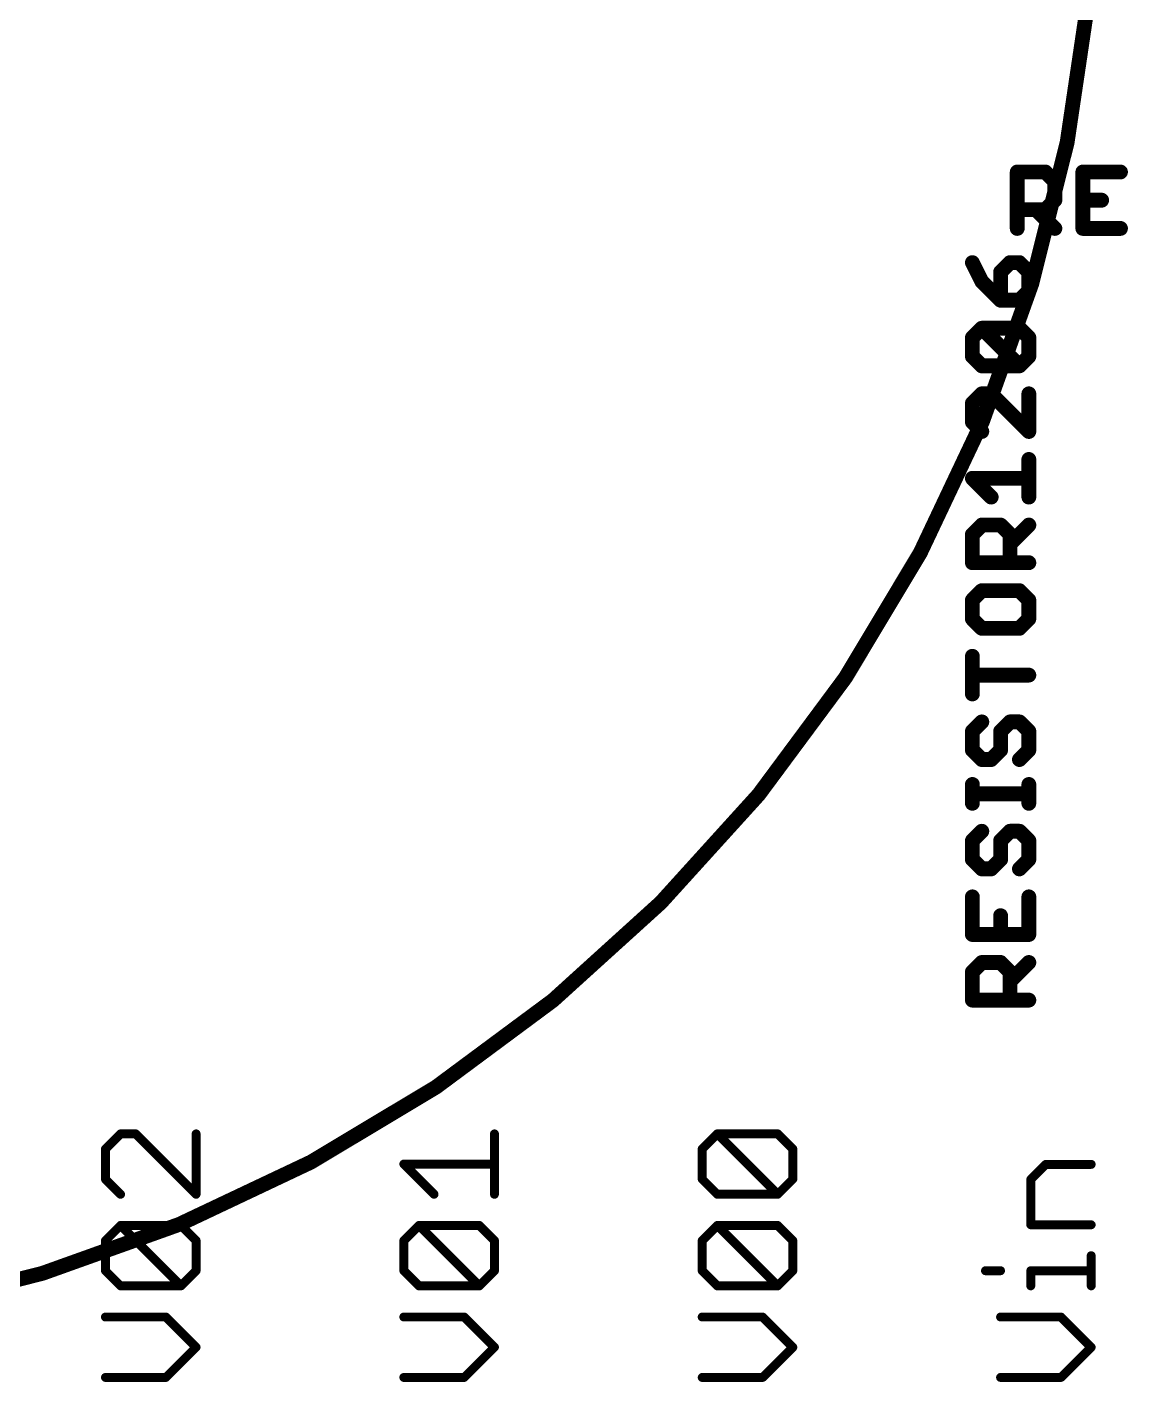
# Model space of a CAD drawing. Extents: x -0.1 to 97.9, y 0.5 to 99.
# Drawn here: x 79.76 to 89.18, y 58.42 to 70.01 of the extents above; entities that cross this region are included whole.
import ezdxf

# ---------------------------------------------------------------- set-up
doc = ezdxf.new("R2010")
doc.units = 0
doc.layers.add('21', color=253, linetype='CONTINUOUS')
doc.layers.add('27', color=253, linetype='CONTINUOUS')

msp = doc.modelspace()

# ---------------------------------------------------------------- linework, layer by layer
at = {"layer": '21'}
for points, const_width in [([(76.2, 58.801, 1), (76.2, 84.201, 1), (76.2, 58.801)], 0.127), ([(80.5577, 60.5611, 1), (80.5577, 60.523)], 0.0381), ([(80.5711, 60.5285, 1), (80.5442, 60.5555)], 0.0381), ([(80.7004, 60.5555, 1), (80.6734, 60.5285)], 0.0381), ([(80.6869, 60.523, 1), (80.6869, 60.5611)], 0.0381), ([(81.2228, 60.542, 1), (81.1848, 60.542)], 0.0381), ([(83.7755, 60.542, 1), (83.7375, 60.542)], 0.0381), ([(85.6765, 60.5555, 1), (85.6496, 60.5285)], 0.0381), ([(85.6631, 60.5611, 1), (85.6631, 60.523)], 0.0381), ([(85.6765, 60.5285, 1), (85.6496, 60.5555)], 0.0381), ([(86.1934, 60.5555, 1), (86.1665, 60.5285)], 0.0381), ([(86.18, 60.523, 1), (86.18, 60.5611)], 0.0381), ([(80.4475, 60.4128, 1), (80.4094, 60.4128)], 0.0381), ([(80.415, 60.4262, 1), (80.4419, 60.3993)], 0.0381), ([(85.5529, 60.4128, 1), (85.5148, 60.4128)], 0.0381), ([(85.5204, 60.4262, 1), (85.5473, 60.3993)], 0.0381), ([(86.3282, 60.4128, 1), (86.2902, 60.4128)], 0.0381), ([(86.2957, 60.3993, 1), (86.3227, 60.4262)], 0.0381), ([(82.9811, 60.3026, 1), (82.9811, 60.2645)], 0.0381), ([(82.9946, 60.297, 1), (82.9677, 60.2701)], 0.0381), ([(83.7565, 60.2645, 1), (83.7565, 60.3026)], 0.0381), ([(88.4742, 60.2999, 1), (88.4742, 60.2618)], 0.0381), ([(88.4877, 60.2674, 1), (88.4607, 60.2943)], 0.0381), ([(88.8619, 60.2618, 1), (88.8619, 60.2999)], 0.0381), ([(80.4419, 60.1678, 1), (80.415, 60.1408)], 0.0381), ([(80.4094, 60.1543, 1), (80.4475, 60.1543)], 0.0381), ([(85.5473, 60.1678, 1), (85.5204, 60.1408)], 0.0381), ([(85.5148, 60.1543, 1), (85.5529, 60.1543)], 0.0381), ([(86.2902, 60.1543, 1), (86.3282, 60.1543)], 0.0381), ([(86.3227, 60.1408, 1), (86.2957, 60.1678)], 0.0381), ([(88.364, 60.1516, 1), (88.3259, 60.1516)], 0.0381), ([(88.3315, 60.1651, 1), (88.3585, 60.1381)], 0.0381), ([(80.5442, 60.0116, 1), (80.5711, 60.0386)], 0.0381), ([(81.1848, 60.0251, 1), (81.2228, 60.0251)], 0.0381), ([(81.1903, 60.0116, 1), (81.2173, 60.0386)], 0.0381), ([(83.2261, 60.0116, 1), (83.2531, 60.0386)], 0.0381), ([(83.7375, 60.0251, 1), (83.7755, 60.0251)], 0.0381), ([(85.6631, 60.0441, 1), (85.6631, 60.006)], 0.0381), ([(85.6496, 60.0116, 1), (85.6765, 60.0386)], 0.0381), ([(86.1665, 60.0386, 1), (86.1934, 60.0116)], 0.0381), ([(86.1665, 60.0116, 1), (86.1934, 60.0386)], 0.0381), ([(86.18, 60.006, 1), (86.18, 60.0441)], 0.0381), ([(80.5711, 59.772, 1), (80.5442, 59.745)], 0.0381), ([(80.5577, 59.7776, 1), (80.5577, 59.7395)], 0.0381), ([(80.5711, 59.745, 1), (80.5442, 59.772)], 0.0381), ([(81.088, 59.772, 1), (81.0611, 59.745)], 0.0381), ([(81.0746, 59.7395, 1), (81.0746, 59.7776)], 0.0381), ([(83.1238, 59.772, 1), (83.0969, 59.745)], 0.0381), ([(83.1104, 59.7776, 1), (83.1104, 59.7395)], 0.0381), ([(83.1238, 59.745, 1), (83.0969, 59.772)], 0.0381), ([(83.6407, 59.772, 1), (83.6138, 59.745)], 0.0381), ([(83.6273, 59.7395, 1), (83.6273, 59.7776)], 0.0381), ([(85.6765, 59.772, 1), (85.6496, 59.745)], 0.0381), ([(85.6631, 59.7776, 1), (85.6631, 59.7395)], 0.0381), ([(85.6765, 59.745, 1), (85.6496, 59.772)], 0.0381), ([(86.1934, 59.772, 1), (86.1665, 59.745)], 0.0381), ([(86.18, 59.7395, 1), (86.18, 59.7776)], 0.0381), ([(88.345, 59.783, 1), (88.345, 59.7449)], 0.0381), ([(88.3259, 59.7639, 1), (88.364, 59.7639)], 0.0381), ([(88.8619, 59.7449, 1), (88.8619, 59.783)], 0.0381), ([(80.4475, 59.6293, 1), (80.4094, 59.6293)], 0.0381), ([(80.415, 59.6427, 1), (80.4419, 59.6158)], 0.0381), ([(81.2228, 59.6293, 1), (81.1848, 59.6293)], 0.0381), ([(81.1903, 59.6158, 1), (81.2173, 59.6427)], 0.0381), ([(83.0002, 59.6293, 1), (82.9621, 59.6293)], 0.0381), ([(82.9677, 59.6427, 1), (82.9946, 59.6158)], 0.0381), ([(83.7755, 59.6293, 1), (83.7375, 59.6293)], 0.0381), ([(83.743, 59.6158, 1), (83.77, 59.6427)], 0.0381), ([(85.5529, 59.6293, 1), (85.5148, 59.6293)], 0.0381), ([(85.5204, 59.6427, 1), (85.5473, 59.6158)], 0.0381), ([(86.3282, 59.6293, 1), (86.2902, 59.6293)], 0.0381), ([(86.2957, 59.6158, 1), (86.3227, 59.6427)], 0.0381), ([(88.8809, 59.5001, 1), (88.8429, 59.5001)], 0.0381), ([(80.4419, 59.3843, 1), (80.415, 59.3574)], 0.0381), ([(80.4094, 59.3708, 1), (80.4475, 59.3708)], 0.0381), ([(81.1848, 59.3708, 1), (81.2228, 59.3708)], 0.0381), ([(81.2173, 59.3574, 1), (81.1903, 59.3843)], 0.0381), ([(82.9946, 59.3843, 1), (82.9677, 59.3574)], 0.0381), ([(82.9621, 59.3708, 1), (83.0002, 59.3708)], 0.0381), ([(83.7375, 59.3708, 1), (83.7755, 59.3708)], 0.0381), ([(83.77, 59.3574, 1), (83.743, 59.3843)], 0.0381), ([(85.5473, 59.3843, 1), (85.5204, 59.3574)], 0.0381), ([(85.5148, 59.3708, 1), (85.5529, 59.3708)], 0.0381), ([(86.2902, 59.3708, 1), (86.3282, 59.3708)], 0.0381), ([(86.3227, 59.3574, 1), (86.2957, 59.3843)], 0.0381), ([(87.9573, 59.3899, 1), (87.9573, 59.3518)], 0.0381), ([(88.0865, 59.3518, 1), (88.0865, 59.3899)], 0.0381), ([(88.364, 59.3708, 1), (88.3259, 59.3708)], 0.0381), ([(88.345, 59.3899, 1), (88.345, 59.3518)], 0.0381), ([(88.8619, 59.3518, 1), (88.8619, 59.3899)], 0.0381), ([(80.5577, 59.2606, 1), (80.5577, 59.2225)], 0.0381), ([(80.5442, 59.2281, 1), (80.5711, 59.2551)], 0.0381), ([(81.0611, 59.2551, 1), (81.088, 59.2281)], 0.0381), ([(81.0611, 59.2281, 1), (81.088, 59.2551)], 0.0381), ([(81.0746, 59.2225, 1), (81.0746, 59.2606)], 0.0381), ([(83.1104, 59.2606, 1), (83.1104, 59.2225)], 0.0381), ([(83.0969, 59.2281, 1), (83.1238, 59.2551)], 0.0381), ([(83.6138, 59.2551, 1), (83.6407, 59.2281)], 0.0381), ([(83.6138, 59.2281, 1), (83.6407, 59.2551)], 0.0381), ([(83.6273, 59.2225, 1), (83.6273, 59.2606)], 0.0381), ([(85.6631, 59.2606, 1), (85.6631, 59.2225)], 0.0381), ([(85.6496, 59.2281, 1), (85.6765, 59.2551)], 0.0381), ([(86.1665, 59.2551, 1), (86.1934, 59.2281)], 0.0381), ([(86.1665, 59.2281, 1), (86.1934, 59.2551)], 0.0381), ([(86.18, 59.2225, 1), (86.18, 59.2606)], 0.0381), ([(88.3259, 59.2416, 1), (88.364, 59.2416)], 0.0381), ([(88.8429, 59.2416, 1), (88.8809, 59.2416)], 0.0381), ([(80.4284, 58.9941, 1), (80.4284, 58.956)], 0.0381), ([(80.9588, 58.9885, 1), (80.9319, 58.9615)], 0.0381), ([(80.9453, 58.956, 1), (80.9453, 58.9941)], 0.0381), ([(82.9811, 58.9941, 1), (82.9811, 58.956)], 0.0381), ([(83.5115, 58.9885, 1), (83.4846, 58.9615)], 0.0381), ([(83.498, 58.956, 1), (83.498, 58.9941)], 0.0381), ([(85.5338, 58.9941, 1), (85.5338, 58.956)], 0.0381), ([(86.0642, 58.9885, 1), (86.0373, 58.9615)], 0.0381), ([(86.0507, 58.956, 1), (86.0507, 58.9941)], 0.0381), ([(88.0865, 58.9941, 1), (88.0865, 58.956)], 0.0381), ([(88.6169, 58.9885, 1), (88.59, 58.9615)], 0.0381), ([(88.6034, 58.956, 1), (88.6034, 58.9941)], 0.0381), ([(81.2173, 58.7031, 1), (81.1903, 58.73)], 0.0381), ([(81.1903, 58.7031, 1), (81.2173, 58.73)], 0.0381), ([(83.77, 58.7031, 1), (83.743, 58.73)], 0.0381), ([(83.743, 58.7031, 1), (83.77, 58.73)], 0.0381), ([(86.3227, 58.7031, 1), (86.2957, 58.73)], 0.0381), ([(86.2957, 58.7031, 1), (86.3227, 58.73)], 0.0381), ([(88.8754, 58.7031, 1), (88.8484, 58.73)], 0.0381), ([(88.8484, 58.7031, 1), (88.8754, 58.73)], 0.0381), ([(80.4284, 58.4772, 1), (80.4284, 58.4391)], 0.0381), ([(80.9319, 58.4716, 1), (80.9588, 58.4446)], 0.0381), ([(80.9453, 58.4391, 1), (80.9453, 58.4772)], 0.0381), ([(82.9811, 58.4772, 1), (82.9811, 58.4391)], 0.0381), ([(83.4846, 58.4716, 1), (83.5115, 58.4446)], 0.0381), ([(83.498, 58.4391, 1), (83.498, 58.4772)], 0.0381), ([(85.5338, 58.4772, 1), (85.5338, 58.4391)], 0.0381), ([(86.0373, 58.4716, 1), (86.0642, 58.4446)], 0.0381), ([(86.0507, 58.4391, 1), (86.0507, 58.4772)], 0.0381), ([(88.0865, 58.4772, 1), (88.0865, 58.4391)], 0.0381), ([(88.59, 58.4716, 1), (88.6169, 58.4446)], 0.0381), ([(88.6034, 58.4391, 1), (88.6034, 58.4772)], 0.0381)]:
    msp.add_lwpolyline(points, format="xyb", dxfattribs=dict(at, const_width=const_width))
at = {"layer": '21', "const_width": 0.0762}
for points in [[(80.5577, 60.542), (80.4284, 60.4128)], [(80.6869, 60.542), (80.5577, 60.542)], [(81.2038, 60.0251), (80.6869, 60.542)], [(81.2038, 60.542), (81.2038, 60.0251)], [(83.7565, 60.0251), (83.7565, 60.542)], [(85.5338, 60.4128), (85.6631, 60.542)], [(85.6631, 60.542), (86.18, 60.542)], [(86.18, 60.0251), (85.6631, 60.542)], [(86.18, 60.542), (86.3092, 60.4128)], [(80.4284, 60.4128), (80.4284, 60.1543)], [(85.5338, 60.1543), (85.5338, 60.4128)], [(86.3092, 60.4128), (86.3092, 60.1543)], [(83.2396, 60.0251), (82.9811, 60.2835)], [(82.9811, 60.2835), (83.7565, 60.2835)], [(88.345, 60.1516), (88.4742, 60.2808)], [(88.4742, 60.2808), (88.8619, 60.2808)], [(80.4284, 60.1543), (80.5577, 60.0251)], [(85.6631, 60.0251), (85.5338, 60.1543)], [(86.3092, 60.1543), (86.18, 60.0251)], [(88.345, 59.7639), (88.345, 60.1516)], [(86.18, 60.0251), (85.6631, 60.0251)], [(80.4284, 59.6293), (80.5577, 59.7585)], [(80.5577, 59.7585), (81.0746, 59.7585)], [(81.0746, 59.2416), (80.5577, 59.7585)], [(81.0746, 59.7585), (81.2038, 59.6293)], [(82.9811, 59.6293), (83.1104, 59.7585)], [(83.1104, 59.7585), (83.6273, 59.7585)], [(83.6273, 59.2416), (83.1104, 59.7585)], [(83.6273, 59.7585), (83.7565, 59.6293)], [(85.5338, 59.6293), (85.6631, 59.7585)], [(85.6631, 59.7585), (86.18, 59.7585)], [(86.18, 59.2416), (85.6631, 59.7585)], [(86.18, 59.7585), (86.3092, 59.6293)], [(88.8619, 59.7639), (88.345, 59.7639)], [(80.4284, 59.3708), (80.4284, 59.6293)], [(81.2038, 59.6293), (81.2038, 59.3708)], [(82.9811, 59.3708), (82.9811, 59.6293)], [(83.7565, 59.6293), (83.7565, 59.3708)], [(85.5338, 59.3708), (85.5338, 59.6293)], [(86.3092, 59.6293), (86.3092, 59.3708)], [(88.8619, 59.2416), (88.8619, 59.5001)], [(80.5577, 59.2416), (80.4284, 59.3708)], [(81.2038, 59.3708), (81.0746, 59.2416)], [(83.1104, 59.2416), (82.9811, 59.3708)], [(83.7565, 59.3708), (83.6273, 59.2416)], [(85.6631, 59.2416), (85.5338, 59.3708)], [(86.3092, 59.3708), (86.18, 59.2416)], [(87.9573, 59.3708), (88.0865, 59.3708)], [(88.345, 59.2416), (88.345, 59.3708)], [(88.345, 59.3708), (88.8619, 59.3708)], [(81.0746, 59.2416), (80.5577, 59.2416)], [(83.6273, 59.2416), (83.1104, 59.2416)], [(86.18, 59.2416), (85.6631, 59.2416)], [(80.9453, 58.975), (80.4284, 58.975)], [(81.2038, 58.7166), (80.9453, 58.975)], [(83.498, 58.975), (82.9811, 58.975)], [(83.7565, 58.7166), (83.498, 58.975)], [(86.0507, 58.975), (85.5338, 58.975)], [(86.3092, 58.7166), (86.0507, 58.975)], [(88.6034, 58.975), (88.0865, 58.975)], [(88.8619, 58.7166), (88.6034, 58.975)], [(80.9453, 58.4581), (81.2038, 58.7166)], [(83.498, 58.4581), (83.7565, 58.7166)], [(86.0507, 58.4581), (86.3092, 58.7166)], [(88.6034, 58.4581), (88.8619, 58.7166)], [(80.4284, 58.4581), (80.9453, 58.4581)], [(82.9811, 58.4581), (83.498, 58.4581)], [(85.5338, 58.4581), (86.0507, 58.4581)], [(88.0865, 58.4581), (88.6034, 58.4581)]]:
    msp.add_lwpolyline(points, dxfattribs=at)
at = {"layer": '27', "const_width": 0.0635}
for points in [[(88.2609, 68.7709, 1), (88.1974, 68.7709)], [(88.2292, 68.8027, 1), (88.2292, 68.7392)], [(88.4931, 68.7934, 1), (88.4482, 68.7485)], [(88.4707, 68.7392, 1), (88.4707, 68.8027)], [(88.5829, 68.6904, 1), (88.5194, 68.6904)], [(88.5287, 68.668, 1), (88.5736, 68.7129)], [(88.7905, 68.8027, 1), (88.7905, 68.7392)], [(88.8222, 68.7709, 1), (88.7587, 68.7709)], [(89.1125, 68.7392, 1), (89.1125, 68.8027)], [(88.2292, 68.4807, 1), (88.2292, 68.4172)], [(88.4126, 68.4714, 1), (88.3677, 68.4265)], [(88.4482, 68.4714, 1), (88.4931, 68.4265)], [(88.4707, 68.4172, 1), (88.4707, 68.4807)], [(88.5194, 68.5294, 1), (88.5829, 68.5294)], [(88.5736, 68.507, 1), (88.5287, 68.5519)], [(88.7905, 68.5612, 1), (88.7905, 68.4977)], [(88.9515, 68.4977, 1), (88.9515, 68.5612)], [(88.1974, 68.2879, 1), (88.2609, 68.2879)], [(88.5287, 68.2654, 1), (88.5736, 68.3104)], [(88.7905, 68.3197, 1), (88.7905, 68.2562)], [(88.7587, 68.2879, 1), (88.8222, 68.2879)], [(89.1125, 68.2562, 1), (89.1125, 68.3197)], [(87.8739, 68.0097, 1), (87.8171, 67.9813)], [(88.1675, 68.0272, 1), (88.1675, 67.9637)], [(88.1899, 67.973, 1), (88.145, 68.0179)], [(88.2705, 68.0179, 1), (88.2255, 67.973)], [(88.248, 67.9637, 1), (88.248, 68.0272)], [(88.1187, 67.915, 1), (88.0552, 67.915)], [(88.0645, 67.9374, 1), (88.1094, 67.8925)], [(88.3603, 67.915, 1), (88.2968, 67.915)], [(88.306, 67.8925, 1), (88.351, 67.9374)], [(87.9484, 67.8569, 1), (87.9035, 67.812)], [(87.8976, 67.8203, 1), (87.9544, 67.8487)], [(88.351, 67.7315, 1), (88.306, 67.7764)], [(88.0552, 67.6735, 1), (88.1187, 67.6735)], [(88.087, 67.7052, 1), (88.087, 67.6417)], [(88.0645, 67.651, 1), (88.1094, 67.6959)], [(88.2255, 67.6959, 1), (88.2705, 67.651)], [(88.248, 67.6417, 1), (88.248, 67.7052)], [(88.2968, 67.754, 1), (88.3603, 67.754)], [(87.926, 67.4659, 1), (87.926, 67.4024)], [(87.9484, 67.4566, 1), (87.9035, 67.4117)], [(87.9484, 67.4117, 1), (87.9035, 67.4566)], [(88.2705, 67.4566, 1), (88.2255, 67.4117)], [(88.248, 67.4024, 1), (88.248, 67.4659)], [(87.8772, 67.3537, 1), (87.8137, 67.3537)], [(87.823, 67.3761, 1), (87.8679, 67.3312)], [(88.3603, 67.3537, 1), (88.2968, 67.3537)], [(88.306, 67.3312, 1), (88.351, 67.3761)], [(87.8137, 67.1927, 1), (87.8772, 67.1927)], [(87.8679, 67.2151, 1), (87.823, 67.1702)], [(88.2968, 67.1927, 1), (88.3603, 67.1927)], [(88.351, 67.1702, 1), (88.306, 67.2151)], [(87.926, 67.1439, 1), (87.926, 67.0804)], [(87.9035, 67.0897, 1), (87.9484, 67.1346)], [(88.2255, 67.1346, 1), (88.2705, 67.0897)], [(88.2255, 67.0897, 1), (88.2705, 67.1346)], [(88.248, 67.0804, 1), (88.248, 67.1439)], [(87.926, 66.9046, 1), (87.926, 66.8411)], [(87.9484, 66.8504, 1), (87.9035, 66.8953)], [(88.0289, 66.8953, 1), (87.984, 66.8504)], [(88.0065, 66.8411, 1), (88.0065, 66.9046)], [(88.3603, 66.8729, 1), (88.2968, 66.8729)], [(87.8772, 66.7924, 1), (87.8137, 66.7924)], [(87.823, 66.8148, 1), (87.8679, 66.7699)], [(87.8137, 66.6314, 1), (87.8772, 66.6314)], [(87.8679, 66.6538, 1), (87.823, 66.6089)], [(87.9035, 66.5284, 1), (87.9484, 66.5733)], [(88.2968, 66.5509, 1), (88.3603, 66.5509)], [(88.306, 66.5284, 1), (88.351, 66.5733)], [(88.3603, 66.3116, 1), (88.2968, 66.3116)], [(87.8455, 66.1823, 1), (87.8455, 66.1188)], [(87.8679, 66.173, 1), (87.823, 66.1281)], [(88.3285, 66.1188, 1), (88.3285, 66.1823)], [(87.984, 65.9671, 1), (88.0289, 66.012)], [(88.2968, 65.9896, 1), (88.3603, 65.9896)], [(87.8772, 65.6698, 1), (87.8137, 65.6698)], [(87.823, 65.6922, 1), (87.8679, 65.6473)], [(87.926, 65.782, 1), (87.926, 65.7185)], [(87.9484, 65.7278, 1), (87.9035, 65.7727)], [(88.1094, 65.7727, 1), (88.0645, 65.7278)], [(88.087, 65.7185, 1), (88.087, 65.782)], [(88.1992, 65.6698, 1), (88.1357, 65.6698)], [(88.145, 65.6473, 1), (88.1899, 65.6922)], [(88.351, 65.7278, 1), (88.306, 65.7727)], [(88.145, 65.6117, 1), (88.1899, 65.5668)], [(87.8455, 65.46, 1), (87.8455, 65.3965)], [(88.3285, 65.3965, 1), (88.3285, 65.46)], [(87.8137, 65.4282, 1), (87.8772, 65.4282)], [(88.1357, 65.4282, 1), (88.1992, 65.4282)], [(87.8772, 65.1084, 1), (87.8137, 65.1084)], [(87.823, 65.1309, 1), (87.8679, 65.086)], [(87.926, 65.2207, 1), (87.926, 65.1572)], [(87.9484, 65.1665, 1), (87.9035, 65.2114)], [(88.2705, 65.2114, 1), (88.2255, 65.1665)], [(88.248, 65.1572, 1), (88.248, 65.2207)], [(88.3603, 65.1084, 1), (88.2968, 65.1084)], [(88.306, 65.086, 1), (88.351, 65.1309)], [(87.8137, 64.9474, 1), (87.8772, 64.9474)], [(87.8679, 64.9699, 1), (87.823, 64.925)], [(87.926, 64.8987, 1), (87.926, 64.8352)], [(87.9035, 64.8445, 1), (87.9484, 64.8894)], [(88.2255, 64.8894, 1), (88.2705, 64.8445)], [(88.248, 64.8352, 1), (88.248, 64.8987)], [(88.2968, 64.9474, 1), (88.3603, 64.9474)], [(88.351, 64.925, 1), (88.306, 64.9699)], [(87.8772, 64.6276, 1), (87.8137, 64.6276)], [(87.8455, 64.4984, 1), (87.8455, 64.4349)], [(88.3285, 64.4349, 1), (88.3285, 64.4984)], [(87.8137, 64.3056, 1), (87.8772, 64.3056)], [(87.9484, 64.0439, 1), (87.9035, 64.0888)], [(88.1675, 64.0981, 1), (88.1675, 64.0346)], [(88.1899, 64.0439, 1), (88.145, 64.0888)], [(88.2705, 64.0888, 1), (88.2255, 64.0439)], [(88.248, 64.0346, 1), (88.248, 64.0981)], [(87.8772, 63.9858, 1), (87.8137, 63.9858)], [(87.823, 64.0083, 1), (87.8679, 63.9634)], [(88.1187, 63.9858, 1), (88.0552, 63.9858)], [(88.0645, 64.0083, 1), (88.1094, 63.9634)], [(88.3603, 63.9858, 1), (88.2968, 63.9858)], [(88.306, 63.9634, 1), (88.351, 64.0083)], [(87.8679, 63.8473, 1), (87.823, 63.8024)], [(88.1094, 63.8024, 1), (88.0645, 63.8473)], [(88.351, 63.8024, 1), (88.306, 63.8473)], [(87.8137, 63.8248, 1), (87.8772, 63.8248)], [(87.926, 63.7761, 1), (87.926, 63.7126)], [(87.9035, 63.7219, 1), (87.9484, 63.7668)], [(87.984, 63.7668, 1), (88.0289, 63.7219)], [(88.0065, 63.7126, 1), (88.0065, 63.7761)], [(88.0552, 63.8248, 1), (88.1187, 63.8248)], [(88.2255, 63.7668, 1), (88.2705, 63.7219)], [(88.2968, 63.8248, 1), (88.3603, 63.8248)], [(87.8772, 63.5311, 1), (87.8137, 63.5311)], [(88.3603, 63.5311, 1), (88.2968, 63.5311)], [(87.8137, 63.3701, 1), (87.8772, 63.3701)], [(87.8455, 63.4824, 1), (87.8455, 63.4189)], [(88.2968, 63.3701, 1), (88.3603, 63.3701)], [(88.3285, 63.4189, 1), (88.3285, 63.4824)], [(87.9484, 63.1084, 1), (87.9035, 63.1533)], [(88.1675, 63.1626, 1), (88.1675, 63.0991)], [(88.1899, 63.1084, 1), (88.145, 63.1533)], [(88.2705, 63.1533, 1), (88.2255, 63.1084)], [(88.248, 63.0991, 1), (88.248, 63.1626)], [(87.8772, 63.0503, 1), (87.8137, 63.0503)], [(87.823, 63.0728, 1), (87.8679, 63.0279)], [(88.1187, 63.0503, 1), (88.0552, 63.0503)], [(88.0645, 63.0728, 1), (88.1094, 63.0279)], [(88.3603, 63.0503, 1), (88.2968, 63.0503)], [(88.306, 63.0279, 1), (88.351, 63.0728)], [(87.8679, 62.9118, 1), (87.823, 62.8668)], [(88.1094, 62.8668, 1), (88.0645, 62.9118)], [(88.351, 62.8668, 1), (88.306, 62.9118)], [(87.8137, 62.8893, 1), (87.8772, 62.8893)], [(87.926, 62.8406, 1), (87.926, 62.7771)], [(87.9035, 62.7863, 1), (87.9484, 62.8313)], [(87.984, 62.8313, 1), (88.0289, 62.7863)], [(88.0065, 62.7771, 1), (88.0065, 62.8406)], [(88.0552, 62.8893, 1), (88.1187, 62.8893)], [(88.2255, 62.8313, 1), (88.2705, 62.7863)], [(88.2968, 62.8893, 1), (88.3603, 62.8893)], [(87.8772, 62.5695, 1), (87.8137, 62.5695)], [(88.3603, 62.5695, 1), (88.2968, 62.5695)], [(88.1187, 62.4085, 1), (88.0552, 62.4085)], [(87.8137, 62.2475, 1), (87.8772, 62.2475)], [(87.8455, 62.2792, 1), (87.8455, 62.2157)], [(88.0552, 62.2475, 1), (88.1187, 62.2475)], [(88.2968, 62.2475, 1), (88.3603, 62.2475)], [(88.3285, 62.2157, 1), (88.3285, 62.2792)], [(87.926, 62.0399, 1), (87.926, 61.9764)], [(87.9484, 61.9857, 1), (87.9035, 62.0306)], [(88.1094, 62.0306, 1), (88.0645, 61.9857)], [(88.087, 61.9764, 1), (88.087, 62.0399)], [(88.351, 61.9857, 1), (88.306, 62.0306)], [(87.8772, 61.9277, 1), (87.8137, 61.9277)], [(87.823, 61.9501, 1), (87.8679, 61.9052)], [(88.1992, 61.9277, 1), (88.1357, 61.9277)], [(88.145, 61.8696, 1), (88.1899, 61.8247)], [(88.145, 61.9052, 1), (88.1899, 61.9501)], [(87.8137, 61.6862, 1), (87.8772, 61.6862)], [(87.8455, 61.7179, 1), (87.8455, 61.6544)], [(88.1357, 61.6862, 1), (88.1992, 61.6862)], [(88.3285, 61.6544, 1), (88.3285, 61.7179)]]:
    msp.add_lwpolyline(points, format="xyb", dxfattribs=at)
at = {"layer": '27', "const_width": 0.127}
for points in [[(88.2292, 68.2879), (88.2292, 68.7709)], [(88.2292, 68.7709), (88.4707, 68.7709)], [(88.4707, 68.7709), (88.5512, 68.6904)], [(88.5512, 68.6904), (88.5512, 68.5294)], [(89.1125, 68.7709), (88.7905, 68.7709)], [(88.7905, 68.7709), (88.7905, 68.2879)], [(88.4707, 68.4489), (88.2292, 68.4489)], [(88.3902, 68.4489), (88.5512, 68.2879)], [(88.5512, 68.5294), (88.4707, 68.4489)], [(88.7905, 68.5294), (88.9515, 68.5294)], [(88.7905, 68.2879), (89.1125, 68.2879)], [(87.8455, 67.9955), (87.926, 67.8345)], [(88.1675, 67.9955), (88.087, 67.915)], [(88.248, 67.9955), (88.1675, 67.9955)], [(88.3285, 67.915), (88.248, 67.9955)], [(88.087, 67.915), (88.087, 67.6735)], [(88.3285, 67.754), (88.3285, 67.915)], [(87.926, 67.8345), (88.087, 67.6735)], [(88.248, 67.6735), (88.3285, 67.754)], [(88.087, 67.6735), (88.248, 67.6735)], [(87.8455, 67.3537), (87.926, 67.4342)], [(87.926, 67.4342), (88.248, 67.4342)], [(88.248, 67.1122), (87.926, 67.4342)], [(88.248, 67.4342), (88.3285, 67.3537)], [(87.8455, 67.1927), (87.8455, 67.3537)], [(88.3285, 67.3537), (88.3285, 67.1927)], [(87.926, 67.1122), (87.8455, 67.1927)], [(88.3285, 67.1927), (88.248, 67.1122)], [(88.248, 67.1122), (87.926, 67.1122)], [(87.926, 66.8729), (87.8455, 66.7924)], [(88.0065, 66.8729), (87.926, 66.8729)], [(88.3285, 66.5509), (88.0065, 66.8729)], [(88.3285, 66.8729), (88.3285, 66.5509)], [(87.8455, 66.7924), (87.8455, 66.6314)], [(87.8455, 66.6314), (87.926, 66.5509)], [(88.3285, 65.9896), (88.3285, 66.3116)], [(88.0065, 65.9896), (87.8455, 66.1506)], [(87.8455, 66.1506), (88.3285, 66.1506)], [(87.8455, 65.6698), (87.926, 65.7503)], [(87.8455, 65.4282), (87.8455, 65.6698)], [(87.926, 65.7503), (88.087, 65.7503)], [(88.087, 65.7503), (88.1675, 65.6698)], [(88.1675, 65.5892), (88.3285, 65.7503)], [(88.1675, 65.6698), (88.1675, 65.4282)], [(88.3285, 65.4282), (87.8455, 65.4282)], [(87.926, 65.1889), (87.8455, 65.1084)], [(87.8455, 65.1084), (87.8455, 64.9474)], [(88.248, 65.1889), (87.926, 65.1889)], [(88.3285, 65.1084), (88.248, 65.1889)], [(88.3285, 64.9474), (88.3285, 65.1084)], [(87.8455, 64.9474), (87.926, 64.8669)], [(87.926, 64.8669), (88.248, 64.8669)], [(88.248, 64.8669), (88.3285, 64.9474)], [(87.8455, 64.3056), (87.8455, 64.6276)], [(88.3285, 64.4666), (87.8455, 64.4666)], [(87.926, 64.0663), (87.8455, 63.9858)], [(88.087, 63.9858), (88.1675, 64.0663)], [(88.1675, 64.0663), (88.248, 64.0663)], [(88.248, 64.0663), (88.3285, 63.9858)], [(87.8455, 63.9858), (87.8455, 63.8248)], [(88.087, 63.8248), (88.087, 63.9858)], [(88.3285, 63.9858), (88.3285, 63.8248)], [(87.8455, 63.8248), (87.926, 63.7443)], [(88.0065, 63.7443), (88.087, 63.8248)], [(88.3285, 63.8248), (88.248, 63.7443)], [(87.926, 63.7443), (88.0065, 63.7443)], [(87.8455, 63.3701), (87.8455, 63.5311)], [(88.3285, 63.3701), (88.3285, 63.5311)], [(88.3285, 63.4506), (87.8455, 63.4506)], [(87.926, 63.1308), (87.8455, 63.0503)], [(88.087, 63.0503), (88.1675, 63.1308)], [(88.1675, 63.1308), (88.248, 63.1308)], [(88.248, 63.1308), (88.3285, 63.0503)], [(87.8455, 63.0503), (87.8455, 62.8893)], [(88.087, 62.8893), (88.087, 63.0503)], [(88.3285, 63.0503), (88.3285, 62.8893)], [(87.8455, 62.8893), (87.926, 62.8088)], [(88.0065, 62.8088), (88.087, 62.8893)], [(88.3285, 62.8893), (88.248, 62.8088)], [(87.926, 62.8088), (88.0065, 62.8088)], [(87.8455, 62.5695), (87.8455, 62.2475)], [(88.3285, 62.2475), (88.3285, 62.5695)], [(88.087, 62.2475), (88.087, 62.4085)], [(87.8455, 62.2475), (88.3285, 62.2475)], [(87.8455, 61.9277), (87.926, 62.0082)], [(87.926, 62.0082), (88.087, 62.0082)], [(88.087, 62.0082), (88.1675, 61.9277)], [(88.1675, 61.8472), (88.3285, 62.0082)], [(87.8455, 61.6862), (87.8455, 61.9277)], [(88.1675, 61.9277), (88.1675, 61.6862)], [(88.3285, 61.6862), (87.8455, 61.6862)]]:
    msp.add_lwpolyline(points, dxfattribs=at)

doc.saveas('drawing.dxf')
